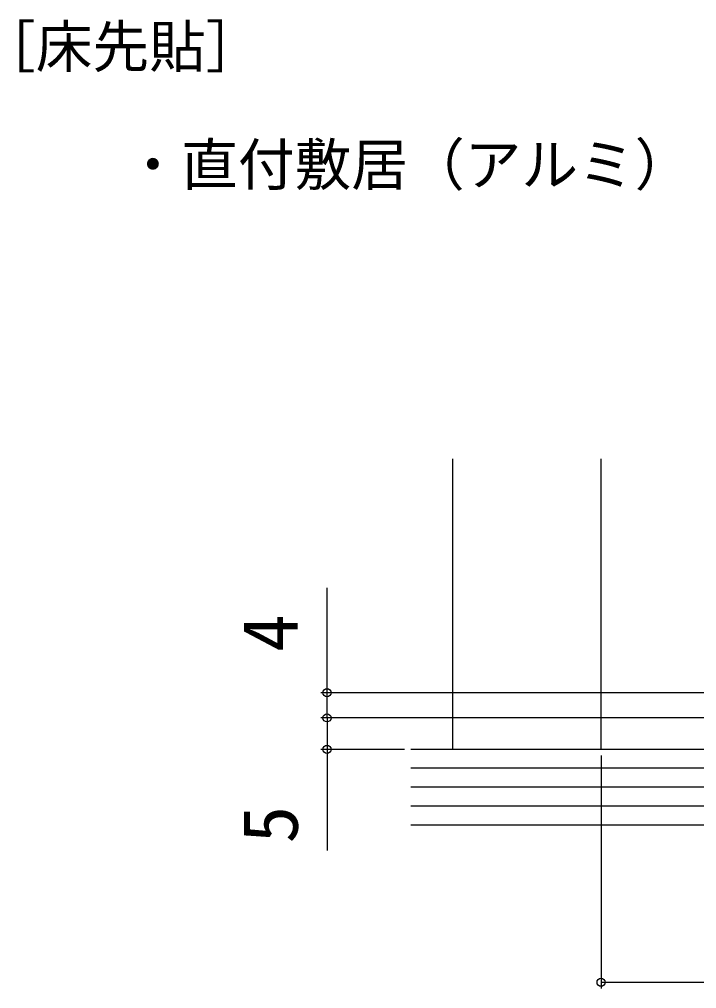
# Model space of a CAD drawing. Units: millimetres, scale not verified. Extents: x -525 to 525, y -783 to 779.
# Drawn here: x 3.5 to 111, y 328.7 to 482.7 of the extents above; entities that cross this region are included whole.
import ezdxf
from ezdxf.enums import TextEntityAlignment as Align

# ---------------------------------------------------------------- set-up
doc = ezdxf.new("R2010")
doc.units = ezdxf.units.MM
doc.header["$LTSCALE"] = 4
for name, color, linetype in [('0-2_USER1', 3, 'Continuous'), ('0-5_YKK_12', 2, 'Continuous'), ('0-8_YKK_D', 6, 'Continuous'), ('0-A_YSS_K', 3, 'Continuous')]:
    doc.layers.add(name, color=color, linetype=linetype)
doc.styles.add('ＭＳ ゴシック', font='')
doc.styles.get('ＭＳ ゴシック').set_extended_font_data('MS Gothic')

msp = doc.modelspace()

# ---------------------------------------------------------------- linework, layer by layer
at = {"layer": '0-5_YKK_12'}
for p, q in [((72.356, 366.732), (72.356, 412.898)), ((95.859, 366.732), (95.859, 412.898))]:
    msp.add_line(p, q, dxfattribs=at)
at = {"layer": '0-8_YKK_D'}
for p, q in [((52.356, 375.732), (52.356, 392.4)), ((166.358, 375.732), (51.356, 375.732)), ((52.356, 371.732), (52.356, 375.732)), ((174.459, 371.732), (51.356, 371.732)), ((174.459, 371.732), (51.356, 371.732)), ((52.356, 371.732), (52.356, 369.182)), ((64.68, 366.732), (51.356, 366.732)), ((95.859, 365.732), (95.859, 328.732)), ((95.859, 329.732), (159.809, 329.732))]:
    msp.add_line(p, q, dxfattribs=at)
msp.add_lwpolyline([(52.356, 371.732), (52.356, 366.732), (52.356, 350.678)], dxfattribs=at)
for centre in [(52.356, 375.732), (52.356, 371.732), (52.356, 371.732), (52.356, 366.732), (95.859, 329.732)]:
    msp.add_circle(centre, 0.637, dxfattribs=at)
at = {"layer": '0-A_YSS_K'}
for p, q in [((336.408, 366.732), (65.68, 366.732)), ((336.408, 363.732), (65.68, 363.732)), ((336.408, 360.732), (65.68, 360.732)), ((336.408, 357.732), (65.68, 357.732)), ((65.68, 354.732), (278.358, 354.732))]:
    msp.add_line(p, q, dxfattribs=at)

# ---------------------------------------------------------------- texts
at = {"layer": '0-2_USER1', "style": 'ＭＳ ゴシック'}
for s, p in [('［床先貼］', (-2.89, 473.074)), ('・直付敷居（アルミ）', (20.212, 454.33))]:
    msp.add_text(s, height=6.598, dxfattribs=at).set_placement(p, align=Align.BOTTOM_LEFT)
at = {"layer": '0-8_YKK_D', "style": 'ＭＳ ゴシック'}
for s, p in [('4', (50.356, 382.219)), ('5', (50.356, 351.791))]:
    msp.add_text(s, height=8.798, rotation=90, dxfattribs=at).set_placement(p, align=Align.BOTTOM_LEFT)

doc.saveas('drawing.dxf')
